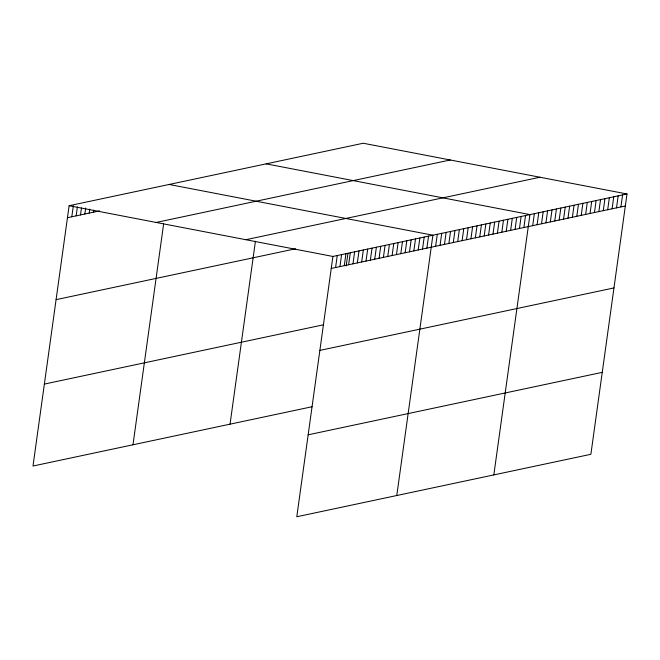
<?xml version="1.0" encoding="UTF-8"?>
<svg xmlns="http://www.w3.org/2000/svg" width="660" height="660" viewBox="0 0 660 660"><rect width="100%" height="100%" fill="white"/><g stroke="black" fill="none" stroke-linecap="round" stroke-linejoin="round"><path stroke-width="0.99" d="M627 193.982L332.904 256.451L296.786 516.755L590.881 454.294L627 193.982L363.214 143.245L69.118 205.706L33 466.018L312.097 406.733M71.8 216.785L73.326 205.78M76.147 215.861L77.401 206.861M80.495 214.946L81.469 207.941M84.843 214.022L85.676 208.015M89.191 213.097L89.752 209.096M93.538 212.173L93.819 210.169M132.99 444.774L163.655 223.789M230.043 424.165L255.428 241.213M335.585 267.531L337.252 255.527M339.933 266.607L341.599 254.603M344.281 265.683L345.947 253.679M346.186 265.963L347.919 253.498M348.628 264.759L350.295 252.755M352.976 263.835L354.643 251.831M357.324 262.911L358.99 250.907M361.672 261.987L363.338 249.983M366.019 261.071L367.686 249.059M370.367 260.147L372.034 248.135M374.715 259.223L376.382 247.211M379.063 258.299L380.729 246.296M383.411 257.375L385.077 245.371M387.758 256.451L389.425 244.447M392.106 255.527L393.772 243.523M396.454 254.603L398.12 242.599M400.801 253.679L402.468 241.675M405.149 252.755L406.816 240.751M409.497 251.831L411.163 239.827M413.845 250.907L415.511 238.903M418.192 249.983L419.859 237.979M422.54 249.059L424.198 237.055M426.888 248.143L428.546 236.132M396.775 495.52L432.894 235.208L169.117 184.47M435.641 246.279L437.308 234.275M440.055 245.338L441.721 233.335M444.469 244.406L446.135 232.402M448.874 243.466L450.541 231.462M453.288 242.534L454.954 230.53M457.702 241.593L459.368 229.589M462.115 240.661L463.774 228.649M466.521 239.72L468.188 227.716M470.935 238.78L472.601 226.776M475.348 237.847L477.015 225.844M479.754 236.907L481.42 224.903M484.168 235.975L485.834 223.971M488.582 235.034L490.248 223.03M492.995 234.102L494.654 222.09M497.401 233.161L499.067 221.158M501.814 232.221L503.481 220.217M506.228 231.289L507.895 219.285M510.634 230.348L512.3 218.345M515.047 229.416L516.714 217.412M519.461 228.475L521.128 216.472M523.875 227.543L525.533 215.531M493.829 474.911L529.947 214.599L266.161 163.853M532.694 225.662L534.361 213.659M537.108 224.73L538.774 212.726M541.514 223.789L543.18 211.786M545.927 222.857L547.594 210.845M550.341 221.917L552.007 209.913M554.755 220.984L556.421 208.972M559.16 220.044L560.827 208.04M563.574 219.103L565.24 207.1M567.988 218.171L569.654 206.167M572.393 217.231L574.06 205.227M576.807 216.298L578.473 204.286M581.221 215.358L582.887 203.354M585.635 214.426L587.301 202.414M590.04 213.485L591.707 201.481M594.454 212.545L596.12 200.541M598.867 211.612L600.534 199.609M603.273 210.672L604.939 198.668M607.687 209.74L609.353 197.728M612.101 208.799L613.767 196.795M616.514 207.867L618.181 195.855M620.92 206.926L622.586 194.923M67.452 217.709L99.627 210.878M156.173 222.453L450.268 159.984M245.858 239.704L539.954 177.235M56.084 299.648L295.482 248.803M331.237 268.455L625.333 205.986M44.368 384.079L323.466 324.794M319.869 350.394L613.965 287.933M308.154 434.816L602.25 372.355M69.118 205.706L332.904 256.451"/></g></svg>
